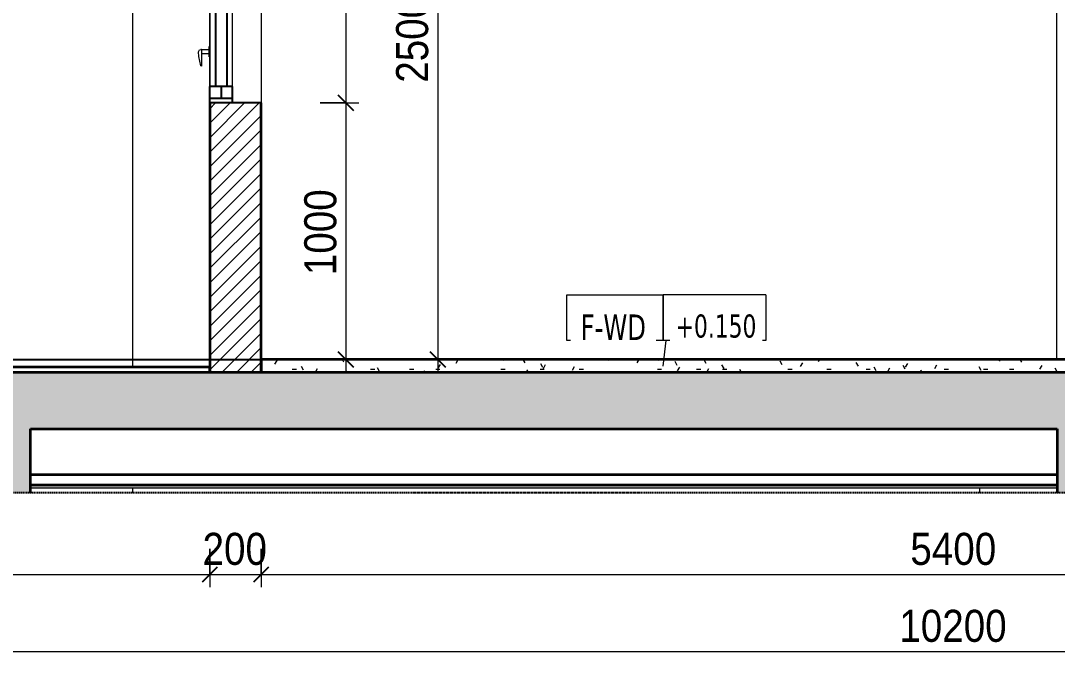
# Model space of a CAD drawing. Header units: millimetres. Extents: x 41758 to 237109, y 3795 to 78637.
# Drawn here: x 73773 to 77811, y 4412 to 6921 of the extents above; entities that cross this region are included whole.
import ezdxf

# ---------------------------------------------------------------- set-up
doc = ezdxf.new("R2010")
doc.units = ezdxf.units.MM
for name, pattern in [('Centre', [31.75, 6.35, -4.7625, 15.875, -4.7625]), ('Hidden', [7.14375, 4.7625, -2.38125]), ('IMPORT-CENTER _2_', [40.64, 25.4, -5.08, 5.08, -5.08])]:
    doc.linetypes.add(name, pattern=pattern)
for name, color, linetype, lineweight in [('0-5', 130, 'Continuous', 5), ('A-ANNO-DIMS', 211, 'Continuous', 9), ('A-ANNO-DIMS-50', 211, 'Continuous', 9), ('A-CLNG-1', 250, 'Continuous', 35), ('A-CLNG-FNSH-1', 7, 'Continuous', 18), ('A-CLNG-PATT-3', 13, 'Continuous', 18), ('A-DETL-GENF', 92, 'Continuous', 18), ('A-DETL-GENF-4', 9, 'Continuous', 18), ('A-DETL-GENF-5', 92, 'Hidden', 25), ('A-DETL-MEDM', 33, 'Continuous', 35), ('A-DOOR', 31, 'Continuous', 18), ('A-FLOR-FNSH-1', 250, 'Continuous', 35), ('A-FLOR-IDEN', 11, 'Continuous', 9), ('A-FLOR-LEVL-2', 51, 'Centre', 9), ('A-FLOR-PATT-4', 67, 'Continuous', 18), ('A-GLAZ', 151, 'Continuous', 18), ('A-GLAZ-1', 151, 'Continuous', 25), ('A-WALL-2', 250, 'Continuous', 35), ('A-WALL-PATT-2', 111, 'Continuous', 18), ('G-IMPT', 8, 'Continuous', 18), ('G-IMPT-3', 8, 'IMPORT-CENTER _2_', 18), ('M-EQPM', 50, 'Continuous', 18), ('M-EQPM-2', 50, 'Continuous', 25), ('S-COLS-6', 7, 'Continuous', 18)]:
    doc.layers.add(name, color=color, linetype=linetype, lineweight=lineweight)
doc.styles.add('Tahoma', font='tahoma.ttf', dxfattribs={"width": 0.8, "height": 100})
doc.styles.add('Tahoma_1', font='tahoma.ttf', dxfattribs={"width": 0.8, "height": 90})
doc.styles.add('UTM Avo', font='', dxfattribs={"width": 0.9, "height": 125})
doc.styles.get('UTM Avo').set_extended_font_data('UTM Avo')
doc.dimstyles.new('1_Dim_chi_tiet_2_5', dxfattribs={"dimscale": 304.8, "dimtxt": 124.912619, "dimasz": 0.19685, "dimexe": 0.164042, "dimexo": 0.0625, "dimgap": 0.016404, "dimtad": 1, "dimdec": 0, "dimrnd": 5, "dimzin": 0, "dimdsep": 46, "dimtxsty": 'UTM Avo', "dimblk1": 'OBLIQUE', "dimblk2": 'OBLIQUE', "dimsah": 1, "dimcen": 0.09, "dimdle": 0.164042, "dimazin": 0, "dimtfac": 1, "dimtdec": 4, "dimtix": 1, "dimtmove": 0, "dimatfit": 3, "dimfxl": 0.328084, "dimfxlon": 1, "dimtvp": 1, "dimtolj": 1, "dimtzin": 0, "dimarcsym": 2})

# ---------------------------------------------------------------- blocks, each defined once
blk = doc.blocks.new('NCV_TKTC_KET CAU_rvt-3-TKCS_CĂN HỘ LOẠI 6 - MẶT CẮT 2')
at = {"layer": 'S-COLS-6'}
for p, q in [((-43836.9, 5570), (-43836.9, 8550)), ((-43836.9, 5080), (-43836.9, 5100)), ((-40536.9, 5080), (-40536.9, 5100))]:
    blk.add_line(p, q, dxfattribs=at)
blk = doc.blocks.new('NCV_TKTC_TANG 2_rvt-3-TKCS_CĂN HỘ LOẠI 6 - MẶT CẮT 2')
at = {"layer": 'A-FLOR-PATT-4'}
h = blk.add_hatch(dxfattribs=at)
h.set_pattern_fill('FP_14', color=256, style=0, pattern_type=2)
h.set_pattern_definition([(0, (-40688.45, 15875), (203.2, 50.8), [16.764, -135.636, 16.764, -135.636, -812.8]), (0, (-40688.45, 15875), (203.2, 50.8), [-304.8, 16.764, -288.036, 16.764, -135.636, -355.6]), (0, (-40688.45, 15875), (203.2, 50.8), [-762, 16.764, -84.836, 16.764, -237.236]), (120, (-40612.25, 15900.4), (-145.5941, 150.57636), [16.764, -135.636, 16.764, -135.636, -812.8]), (120, (-40612.25, 15900.4), (-145.5941, 150.57636), [-304.8, 16.764, -288.036, 16.764, -135.636, -355.6]), (120, (-40612.25, 15900.4), (-145.5941, 150.57636), [-762, 16.764, -84.836, 16.764, -237.236]), (240, (-40586.85, 16002), (-57.6059, -201.37636), [16.764, -135.636, 16.764, -135.636, -812.8]), (240, (-40586.85, 16002), (-57.6059, -201.37636), [-304.8, 16.764, -288.036, 16.764, -135.636, -355.6]), (240, (-40586.85, 16002), (-57.6059, -201.37636), [-762, 16.764, -84.836, 16.764, -237.236])])
h.paths.add_polyline_path([(-41478.6, 5550), (-39436.9, 5550), (-39436.9, 5600), (-43336.9, 5600), (-43336.9, 5550), (-42218, 5550)])
at = {"layer": 'A-FLOR-FNSH-1'}
for p, q in [((-39436.9, 5600), (-43336.9, 5600)), ((-43336.9, 5600), (-43336.9, 5550)), ((-43536.9, 5570), (-45536.9, 5570)), ((-43536.9, 5550), (-43536.9, 5570))]:
    blk.add_line(p, q, dxfattribs=at)
at = {"layer": 'S-COLS-6'}
blk.add_line((-40236.9, 5600), (-40236.9, 8550), dxfattribs=at)
blk = doc.blocks.new('DEG_02-DEG_03 - DEG_02-2500x2400mm-CỬA ĐI 02 CÁNH TRƯỢT-625766-TKCS_CĂN HỘ LOẠI 6 - MẶT CẮT 2')
at = {"layer": 'A-DOOR'}
for p, q in [((-43569.9, 6808.3), (-43569.9, 6799.2)), ((-43539.9, 6807), (-43569.9, 6807)), ((-43569.9, 6799.2), (-43569.9, 6745.2)), ((-43569.9, 6793), (-43539.9, 6793)), ((-43536.9, 6820), (-43539.9, 6820)), ((-43539.9, 6800), (-43539.9, 6820)), ((-43539.9, 6780), (-43539.9, 6800)), ((-43569.9, 6743.7), (-43569.9, 6745.2)), ((-43569.9, 6745.2), (-43569.9, 6743.7)), ((-43539.9, 6780), (-43536.9, 6780))]:
    blk.add_line(p, q, dxfattribs=at)
at = {"layer": 'A-DOOR', "flags": 128}
for points in [[(-43580.9, 6799.2), (-43577, 6806.8), (-43571.4, 6808.7)], [(-43571.8, 6745.2), (-43579.9, 6781.1), (-43580.9, 6799.2)], [(-43569.9, 6808.7), (-43571.2, 6808.7), (-43571.4, 6808.7)], [(-43571.4, 6808.7), (-43570.7, 6808.7), (-43569.9, 6808.7)], [(-43569.9, 6743.7), (-43571.7, 6745), (-43571.8, 6745.2)]]:
    blk.add_lwpolyline(points, dxfattribs=at)
blk = doc.blocks.new('1_FAMILY RVT - W01-WxH 1400x1400xmm-389822-TKCS_CĂN HỘ LOẠI 6 - MẶT CẮT 2')
at = {"layer": 'A-GLAZ'}
for p, q in [((-43536.9, 6600), (-43536.9, 8000)), ((-43336.9, 8000), (-43336.9, 6600)), ((-43536.9, 7936.5), (-43536.9, 6663.5)), ((-43448, 6663.5), (-43448, 7936.5))]:
    blk.add_line(p, q, dxfattribs=at)
at = {"layer": 'A-GLAZ-1'}
for p, q in [((-43536.9, 8000), (-43336.9, 8000)), ((-43536.9, 8000), (-43536.9, 7936.5)), ((-43448, 8000), (-43448, 7936.5)), ((-43448, 7980.9), (-43536.9, 7980.9)), ((-43492.5, 7936.5), (-43492.5, 7980.9)), ((-43448, 7936.5), (-43536.9, 7936.5)), ((-43514.7, 7936.5), (-43514.7, 6663.5)), ((-43470.3, 7936.5), (-43470.3, 6663.5)), ((-43448, 6663.5), (-43536.9, 6663.5)), ((-43536.9, 6600), (-43536.9, 6663.5)), ((-43492.5, 6663.5), (-43492.5, 6619)), ((-43448, 6600), (-43448, 6663.5)), ((-43536.9, 6619), (-43448, 6619)), ((-43336.9, 6600), (-43536.9, 6600))]:
    blk.add_line(p, q, dxfattribs=at)
blk = doc.blocks.new('TKTC_XREF_251221_MB TANG 2-7 - TKTC_XREF_260130_MB TANG 2-5_dwg_$cc-4746800-TKCS_CĂN HỘ LOẠI 6 - MẶT CẮT 2')
at = {"layer": 'G-IMPT-3'}
for p, q in [((-41757.7, 5600), (-41878.8, 5600)), ((-41817.8, 5600), (-41818.7, 5600))]:
    blk.add_line(p, q, dxfattribs=at)
at = {"layer": 'M-EQPM'}
for p, q in [((-41773.3, 5600), (-41863.2, 5600)), ((-41863.2, 5600), (-41818.2, 5600)), ((-41818.6, 5600), (-41818.6, 5600)), ((-41818.2, 5600), (-41773.3, 5600))]:
    blk.add_line(p, q, dxfattribs=at)
blk = doc.blocks.new('TKTC_XREF_251221_MB TANG 2-7 - TKTC_XREF_260130_MB TANG 2-5_dwg_CUM U_DN100-V46-TKCS_CĂN HỘ LOẠI 6 - MẶT CẮT 2')
at = {"layer": 'G-IMPT'}
for p, q in [((-41874.5, 5600), (-41872.3, 5600)), ((-41873.4, 5600), (-41866.6, 5600)), ((-41873.1, 5600), (-41872.7, 5600)), ((-41763.8, 5600), (-41872.7, 5600)), ((-41872.3, 5600), (-41867.7, 5600)), ((-41872.2, 5600), (-41872.3, 5600)), ((-41872, 5600), (-41871.3, 5600)), ((-41871.3, 5600), (-41868.8, 5600)), ((-41871.3, 5600), (-41868.7, 5600)), ((-41871.3, 5600), (-41868.7, 5600)), ((-41868.8, 5600), (-41868, 5600)), ((-41867.7, 5600), (-41865.4, 5600)), ((-41867.7, 5600), (-41867.7, 5600)), ((-41770.1, 5600), (-41866.4, 5600)), ((-41773.3, 5600), (-41863.2, 5600)), ((-41771.9, 5600), (-41769.6, 5600)), ((-41770.8, 5600), (-41763.9, 5600)), ((-41769.6, 5600), (-41765.1, 5600)), ((-41769.6, 5600), (-41769.6, 5600)), ((-41769.4, 5600), (-41768.7, 5600)), ((-41768.7, 5600), (-41766.1, 5600)), ((-41768.6, 5600), (-41766.1, 5600)), ((-41768.6, 5600), (-41766.1, 5600)), ((-41766.1, 5600), (-41765.4, 5600)), ((-41765.1, 5600), (-41762.8, 5600)), ((-41765, 5600), (-41765.1, 5600)), ((-41764.2, 5600), (-41763.8, 5600))]:
    blk.add_line(p, q, dxfattribs=at)
at = {"layer": 'G-IMPT', "flags": 128}
for points in [[(-41874.5, 5600), (-41876, 5600), (-41876, 5600), (-41863.9, 5600), (-41863.9, 5600), (-41865.4, 5600)], [(-41865.4, 5600), (-41865.4, 5600), (-41874.5, 5600), (-41874.5, 5600)], [(-41872, 5600), (-41872, 5600), (-41868, 5600), (-41868, 5600)], [(-41866.8, 5600), (-41866.4, 5600), (-41863.2, 5600)], [(-41771.9, 5600), (-41773.4, 5600), (-41773.4, 5600), (-41761.2, 5600), (-41761.3, 5600), (-41762.8, 5600)], [(-41770.5, 5600), (-41770.1, 5600), (-41773.3, 5600)], [(-41762.8, 5600), (-41762.8, 5600), (-41771.9, 5600), (-41771.9, 5600)], [(-41769.4, 5600), (-41769.4, 5600), (-41765.4, 5600), (-41765.3, 5600)]]:
    blk.add_lwpolyline(points, dxfattribs=at)
blk = doc.blocks.new('TKTC_XREF_251221_MB TANG 2-7 - TKTC_XREF_260130_MB TANG 2-5_dwg_$cc-4746795-TKCS_CĂN HỘ LOẠI 6 - MẶT CẮT 2')
at = {"layer": 'G-IMPT-3'}
for p, q in [((-41982, 5600), (-42135, 5600)), ((-42058.4, 5600), (-42058.6, 5600))]:
    blk.add_line(p, q, dxfattribs=at)
at = {"layer": 'M-EQPM'}
for p, q in [((-42001.6, 5600), (-42115.3, 5600)), ((-42115.3, 5600), (-42058.5, 5600)), ((-42058.5, 5600), (-42058.5, 5600)), ((-42058.5, 5600), (-42001.6, 5600))]:
    blk.add_line(p, q, dxfattribs=at)
blk = doc.blocks.new('TKTC_XREF_251221_MB TANG 2-7 - TKTC_XREF_260130_MB TANG 2-5_dwg_CUM U_DN100-V47-TKCS_CĂN HỘ LOẠI 6 - MẶT CẮT 2')
at = {"layer": 'G-IMPT'}
for p, q in [((-42127.1, 5600), (-42130, 5600)), ((-42120, 5600), (-42128.6, 5600)), ((-42128.3, 5600), (-42128.2, 5600)), ((-42128.2, 5600), (-41990.6, 5600)), ((-42121.4, 5600), (-42127.1, 5600)), ((-42127.1, 5600), (-42127.1, 5600)), ((-42125.9, 5600), (-42126.8, 5600)), ((-42122.7, 5600), (-42125.9, 5600)), ((-42122.7, 5600), (-42125.9, 5600)), ((-42122.7, 5600), (-42125.9, 5600)), ((-42121.7, 5600), (-42122.7, 5600)), ((-42118.5, 5600), (-42121.4, 5600)), ((-42121.4, 5600), (-42121.4, 5600)), ((-42120.2, 5600), (-41998.5, 5600)), ((-42116.2, 5600), (-42002.5, 5600)), ((-41997.5, 5600), (-42000.3, 5600)), ((-41990.3, 5600), (-41998.9, 5600)), ((-41991.7, 5600), (-41997.5, 5600)), ((-41997.5, 5600), (-41997.5, 5600)), ((-41996.2, 5600), (-41997.2, 5600)), ((-41993, 5600), (-41996.2, 5600)), ((-41993, 5600), (-41996.2, 5600)), ((-41993, 5600), (-41996.2, 5600)), ((-41992.1, 5600), (-41993, 5600)), ((-41988.9, 5600), (-41991.7, 5600)), ((-41991.7, 5600), (-41991.7, 5600)), ((-41990.6, 5600), (-41990.6, 5600))]:
    blk.add_line(p, q, dxfattribs=at)
at = {"layer": 'G-IMPT', "flags": 128}
for points in [[(-42118.5, 5600), (-42116.6, 5600), (-42116.6, 5600), (-42131.9, 5600), (-42131.9, 5600), (-42130, 5600)], [(-42130, 5600), (-42130, 5600), (-42118.5, 5600), (-42118.5, 5600)], [(-42121.7, 5600), (-42121.7, 5600), (-42126.8, 5600), (-42126.8, 5600)], [(-42120.3, 5600), (-42120.2, 5600), (-42116.2, 5600)], [(-41998.6, 5600), (-41998.5, 5600), (-42002.5, 5600)], [(-41988.9, 5600), (-41986.9, 5600), (-41986.9, 5600), (-42002.3, 5600), (-42002.3, 5600), (-42000.3, 5600)], [(-42000.3, 5600), (-42000.3, 5600), (-41988.9, 5600), (-41988.9, 5600)], [(-41992, 5600), (-41992.1, 5600), (-41997.2, 5600), (-41997.2, 5600)]]:
    blk.add_lwpolyline(points, dxfattribs=at)
blk = doc.blocks.new('TKTC_XREF_251221_MB TANG 2-7 - TKTC_XREF_260130_MB TANG 2-5_dwg_$cc-V48-TKCS_CĂN HỘ LOẠI 6 - MẶT CẮT 2')
at = {"layer": 'G-IMPT-3'}
for p, q in [((-41661.5, 5600), (-41508.5, 5600)), ((-41585, 5600), (-41585.1, 5600))]:
    blk.add_line(p, q, dxfattribs=at)
at = {"layer": 'M-EQPM'}
for p, q in [((-41585, 5600), (-41641.9, 5600)), ((-41641.9, 5600), (-41528.2, 5600)), ((-41585.1, 5600), (-41585.1, 5600)), ((-41528.2, 5600), (-41585, 5600))]:
    blk.add_line(p, q, dxfattribs=at)
blk = doc.blocks.new('TKTC_XREF_251221_MB TANG 2-7 - TKTC_XREF_260130_MB TANG 2-5_dwg_$cc-4746797-TKCS_CĂN HỘ LOẠI 6 - MẶT CẮT 2')
at = {"layer": 'G-IMPT-3'}
for p, q in [((-41388.3, 5600), (-41509.4, 5600)), ((-41448.4, 5600), (-41449.3, 5600))]:
    blk.add_line(p, q, dxfattribs=at)
at = {"layer": 'M-EQPM'}
for p, q in [((-41403.9, 5600), (-41493.9, 5600)), ((-41493.9, 5600), (-41448.9, 5600)), ((-41449.2, 5600), (-41449.2, 5600)), ((-41448.9, 5600), (-41403.9, 5600))]:
    blk.add_line(p, q, dxfattribs=at)
blk = doc.blocks.new('TKTC_XREF_251221_MB TANG 2-7 - TKTC_XREF_251221_MB TANG 2-7-2039446-TKCS_CĂN HỘ LOẠI 6 - MẶT CẮT 2')
at = {"layer": 'M-EQPM'}
for p, q in [((-42135.8, 5600), (-42135.5, 5600)), ((-41385.6, 5600), (-42135.8, 5600)), ((-42135.5, 5600), (-41385.3, 5600)), ((-41385.3, 5600), (-41385.6, 5600))]:
    blk.add_line(p, q, dxfattribs=at)
at = {"layer": 'M-EQPM-2'}
blk.add_line((-46248.6, 5600), (-35296.5, 5600), dxfattribs=at)
for name, p in [('TKTC_XREF_251221_MB TANG 2-7 - TKTC_XREF_260130_MB TANG 2-5_dwg_$cc-4746795-TKCS_CĂN HỘ LOẠI 6 - MẶT CẮT 2', (0, 0)), ('TKTC_XREF_251221_MB TANG 2-7 - TKTC_XREF_260130_MB TANG 2-5_dwg_CUM U_DN100-V47-TKCS_CĂN HỘ LOẠI 6 - MẶT CẮT 2', (0, 0)), ('TKTC_XREF_251221_MB TANG 2-7 - TKTC_XREF_260130_MB TANG 2-5_dwg_$cc-4746800-TKCS_CĂN HỘ LOẠI 6 - MẶT CẮT 2', (0, 0)), ('TKTC_XREF_251221_MB TANG 2-7 - TKTC_XREF_260130_MB TANG 2-5_dwg_CUM U_DN100-V46-TKCS_CĂN HỘ LOẠI 6 - MẶT CẮT 2', (0, 0)), ('TKTC_XREF_251221_MB TANG 2-7 - TKTC_XREF_260130_MB TANG 2-5_dwg_$cc-V48-TKCS_CĂN HỘ LOẠI 6 - MẶT CẮT 2', (0, 0)), ('TKTC_XREF_251221_MB TANG 2-7 - TKTC_XREF_260130_MB TANG 2-5_dwg_CUM U_DN100-V47-TKCS_CĂN HỘ LOẠI 6 - MẶT CẮT 2', (474.3, 0)), ('TKTC_XREF_251221_MB TANG 2-7 - TKTC_XREF_260130_MB TANG 2-5_dwg_$cc-4746797-TKCS_CĂN HỘ LOẠI 6 - MẶT CẮT 2', (0, 0)), ('TKTC_XREF_251221_MB TANG 2-7 - TKTC_XREF_260130_MB TANG 2-5_dwg_CUM U_DN100-V46-TKCS_CĂN HỘ LOẠI 6 - MẶT CẮT 2', (369.4, 0))]:
    blk.add_blockref(name, p)
blk = doc.blocks.new('BORDER VIEW - BORDER VIEW-2612443-TKCS_CĂN HỘ LOẠI 6 - MẶT CẮT 2')
at = {"layer": 'A-DETL-GENF-5'}
blk.add_line((-35446.5, 5080), (-46098.6, 5080), dxfattribs=at)
blk = doc.blocks.new('DIMBLOCK76-TKCS_CĂN HỘ LOẠI 6 - MẶT CẮT 2')
at = {"layer": 'A-ANNO-DIMS-50'}
for p, q in [((75040, 8050), (75040, 6600)), ((74940, 8000), (75090, 8000)), ((75040, 8000), (74940, 8000)), ((74940, 6600), (75090, 6600)), ((75040, 6600), (74940, 6600))]:
    blk.add_line(p, q, dxfattribs=at)
at = {"layer": 'A-ANNO-DIMS-50', "lineweight": 25}
for p, q in [((75040, 8000), (75010, 8030)), ((75040, 8000), (75070, 7970)), ((75040, 6600), (75010, 6630)), ((75040, 6600), (75070, 6570))]:
    blk.add_line(p, q, dxfattribs=at)
at = {"layer": 'A-ANNO-DIMS-50', "color": 0, "insert": (74877.6, 7128.8), "char_height": 125, "width": 410.824, "attachment_point": 1, "rotation": 90, "line_spacing_factor": 1.110334, "style": 'UTM Avo'}
blk.add_mtext('1400', dxfattribs=at)
blk = doc.blocks.new('_Oblique')
at = {"color": 0, "linetype": 'ByBlock', "lineweight": -2}
blk.add_line((-0.5, -0.5), (0.5, 0.5), dxfattribs=at)
blk = doc.blocks.new('DIMBLOCK77-TKCS_CĂN HỘ LOẠI 6 - MẶT CẮT 2')
at = {"layer": 'A-ANNO-DIMS-50', "lineweight": 25}
for p, q in [((75040, 6600), (75010, 6630)), ((75040, 6600), (75070, 6570)), ((75040, 5600), (75010, 5630)), ((75040, 5600), (75070, 5570))]:
    blk.add_line(p, q, dxfattribs=at)
at = {"layer": 'A-ANNO-DIMS-50'}
for p, q in [((74940, 6600), (75090, 6600)), ((75040, 6600), (74940, 6600)), ((75040, 6600), (75040, 5550)), ((75140, 5600), (74990, 5600)), ((75040, 5600), (75140, 5600))]:
    blk.add_line(p, q, dxfattribs=at)
at = {"layer": 'A-ANNO-DIMS-50', "color": 0, "insert": (74877.6, 5928.8), "char_height": 125, "width": 410.824, "attachment_point": 1, "rotation": 90, "line_spacing_factor": 1.110334, "style": 'UTM Avo'}
blk.add_mtext('1000', dxfattribs=at)
blk = doc.blocks.new('DIMBLOCK79-TKCS_CĂN HỘ LOẠI 6 - MẶT CẮT 2')
at = {"layer": 'A-ANNO-DIMS-50'}
for p, q in [((72509.8, 4862.1), (72509.8, 4712.1)), ((72509.8, 4762.1), (72509.8, 4862.1)), ((74509.9, 4862.1), (74509.9, 4712.1)), ((74509.9, 4762.1), (74509.9, 4862.1)), ((72509.8, 4762.1), (74509.9, 4762.1))]:
    blk.add_line(p, q, dxfattribs=at)
at = {"layer": 'A-ANNO-DIMS-50', "lineweight": 25}
for p, q in [((72509.8, 4762.1), (72539.8, 4792.1)), ((74509.9, 4762.1), (74539.9, 4792.1)), ((72509.8, 4762.1), (72479.8, 4732.1)), ((74509.9, 4762.1), (74479.9, 4732.1))]:
    blk.add_line(p, q, dxfattribs=at)
at = {"layer": 'A-ANNO-DIMS-50', "color": 0, "insert": (73338.7, 4924.5), "char_height": 125, "width": 410.824, "attachment_point": 1, "line_spacing_factor": 1.110334, "style": 'UTM Avo'}
blk.add_mtext('2000', dxfattribs=at)
blk = doc.blocks.new('DIMBLOCK80-TKCS_CĂN HỘ LOẠI 6 - MẶT CẮT 2')
at = {"layer": 'A-ANNO-DIMS-50'}
for p, q in [((74509.9, 4862.1), (74509.9, 4712.1)), ((74509.9, 4762.1), (74509.9, 4862.1)), ((74709.9, 4862.1), (74709.9, 4712.1)), ((74709.9, 4762.1), (74709.9, 4862.1)), ((74509.9, 4762.1), (74709.9, 4762.1))]:
    blk.add_line(p, q, dxfattribs=at)
at = {"layer": 'A-ANNO-DIMS-50', "lineweight": 25}
for p, q in [((74509.9, 4762.1), (74539.9, 4792.1)), ((74709.9, 4762.1), (74739.9, 4792.1)), ((74509.9, 4762.1), (74479.9, 4732.1)), ((74709.9, 4762.1), (74679.9, 4732.1))]:
    blk.add_line(p, q, dxfattribs=at)
at = {"layer": 'A-ANNO-DIMS-50', "color": 0, "insert": (74481.5, 4924.5), "char_height": 125, "width": 308.118, "attachment_point": 1, "line_spacing_factor": 1.110334, "style": 'UTM Avo'}
blk.add_mtext('200', dxfattribs=at)
blk = doc.blocks.new('DIMBLOCK81-TKCS_CĂN HỘ LOẠI 6 - MẶT CẮT 2')
at = {"layer": 'A-ANNO-DIMS-50'}
for p, q in [((74709.9, 4862.1), (74709.9, 4712.1)), ((74709.9, 4762.1), (74709.9, 4862.1)), ((80109.9, 4862.1), (80109.9, 4712.1)), ((80109.9, 4762.1), (80109.9, 4862.1)), ((74709.9, 4762.1), (80109.9, 4762.1))]:
    blk.add_line(p, q, dxfattribs=at)
at = {"layer": 'A-ANNO-DIMS-50', "lineweight": 25}
for p, q in [((74709.9, 4762.1), (74739.9, 4792.1)), ((80109.9, 4762.1), (80139.9, 4792.1)), ((74709.9, 4762.1), (74679.9, 4732.1)), ((80109.9, 4762.1), (80079.9, 4732.1))]:
    blk.add_line(p, q, dxfattribs=at)
at = {"layer": 'A-ANNO-DIMS-50', "color": 0, "insert": (77238.7, 4924.5), "char_height": 125, "width": 410.824, "attachment_point": 1, "line_spacing_factor": 1.110334, "style": 'UTM Avo'}
blk.add_mtext('5400', dxfattribs=at)
blk = doc.blocks.new('DIMBLOCK85-TKCS_CĂN HỘ LOẠI 6 - MẶT CẮT 2')
at = {"layer": 'A-ANNO-DIMS-50'}
for p, q in [((72309.8, 4562.1), (72309.8, 4412.1)), ((72309.8, 4462.1), (72309.8, 4562.1)), ((82509.5, 4562.1), (82509.5, 4412.1)), ((82509.5, 4462.1), (82509.5, 4562.1)), ((72259.8, 4462.1), (82559.5, 4462.1))]:
    blk.add_line(p, q, dxfattribs=at)
at = {"layer": 'A-ANNO-DIMS-50', "lineweight": 25}
for p, q in [((72309.8, 4462.1), (72339.8, 4492.1)), ((82509.5, 4462.1), (82539.5, 4492.1)), ((72309.8, 4462.1), (72279.8, 4432.1)), ((82509.5, 4462.1), (82479.5, 4432.1))]:
    blk.add_line(p, q, dxfattribs=at)
at = {"layer": 'A-ANNO-DIMS-50', "color": 0, "insert": (77195.7, 4624.5), "char_height": 125, "width": 513.53, "attachment_point": 1, "line_spacing_factor": 1.110334, "style": 'UTM Avo'}
blk.add_mtext('10200', dxfattribs=at)
blk = doc.blocks.new('TAG SAN - TTG - TAG FFL-4075299-TKCS_CĂN HỘ LOẠI 6 - MẶT CẮT 2')
at = {"layer": 'A-FLOR-IDEN'}
for p, q in [((-42146.7, 5673.9), (-42146.7, 5852.7)), ((-42146.7, 5852.7), (-41770.7, 5852.7)), ((-41770.7, 5852.7), (-41770.7, 5673.9)), ((-41370.7, 5852.7), (-41770.7, 5852.7)), ((-41770.7, 5673.9), (-41770.7, 5852.7)), ((-41370.7, 5852.7), (-41370.7, 5673.9)), ((-41770.7, 5673.9), (-42146.7, 5673.9)), ((-41370.7, 5673.9), (-41770.7, 5673.9))]:
    blk.add_line(p, q, dxfattribs=at)
blk = doc.blocks.new('DIMBLOCK90-TKCS_CĂN HỘ LOẠI 6 - MẶT CẮT 2')
at = {"layer": 'A-ANNO-DIMS-50', "lineweight": 25}
for p, q in [((75397.8, 8100), (75367.8, 8130)), ((75397.8, 8100), (75427.8, 8070)), ((75397.8, 5600), (75367.8, 5630)), ((75397.8, 5600), (75427.8, 5570))]:
    blk.add_line(p, q, dxfattribs=at)
at = {"layer": 'A-ANNO-DIMS-50'}
for p, q in [((75497.8, 8100), (75347.8, 8100)), ((75397.8, 8100), (75397.8, 5550)), ((75397.8, 8100), (75497.8, 8100)), ((75497.8, 5600), (75347.8, 5600)), ((75397.8, 5600), (75497.8, 5600))]:
    blk.add_line(p, q, dxfattribs=at)
at = {"layer": 'A-ANNO-DIMS-50', "color": 0, "insert": (75235.4, 6678.8), "char_height": 125, "width": 410.824, "attachment_point": 1, "rotation": 90, "line_spacing_factor": 1.110334, "style": 'UTM Avo'}
blk.add_mtext('2500', dxfattribs=at)

msp = doc.modelspace()

# ---------------------------------------------------------------- hatches: boundary and pattern name
at = {"layer": 'A-CLNG-PATT-3'}
h = msp.add_hatch(dxfattribs=at)
h.set_pattern_fill('FP_16', color=256, style=0, pattern_type=2)
h.set_pattern_definition([(0, (77358.36, 15875), (406.4, 101.6), [16.764, -288.036, 16.764, -288.036, -1625.6]), (0, (77358.36, 15875), (406.4, 101.6), [-609.6, 16.764, -592.836, 16.764, -288.036, -711.2]), (0, (77358.36, 15875), (406.4, 101.6), [-1524, 16.764, -186.436, 16.764, -491.236]), (120, (77510.76, 15925.8), (-291.1882, 301.1527), [16.764, -288.036, 16.764, -288.036, -1625.6]), (120, (77510.76, 15925.8), (-291.1882, 301.1527), [-609.6, 16.764, -592.836, 16.764, -288.036, -711.2]), (120, (77510.76, 15925.8), (-291.1882, 301.1527), [-1524, 16.764, -186.436, 16.764, -491.236]), (240, (77561.56, 16129), (-115.2118, -402.7527), [16.764, -288.036, 16.764, -288.036, -1625.6]), (240, (77561.56, 16129), (-115.2118, -402.7527), [-609.6, 16.764, -592.836, 16.764, -288.036, -711.2]), (240, (77561.56, 16129), (-115.2118, -402.7527), [-1524, 16.764, -186.436, 16.764, -491.236])])
h.paths.add_polyline_path([(76937.9, 5100), (77811.2, 5100), (77811.2, 5110), (73811.5, 5110), (73811.5, 5100), (76568.2, 5100)])
h.paths.add_polyline_path([(82309.5, 5100), (82309.5, 5110), (78111.2, 5110), (78111.2, 5100), (81981.4, 5100)])
h.paths.add_polyline_path([(72364.4, 5100), (73511.5, 5100), (73511.5, 5110), (72209.9, 5110), (72209.9, 5100), (72322.6, 5100)])
at = {"layer": 'A-DETL-GENF-4'}
h = msp.add_hatch(dxfattribs=at)
h.set_pattern_fill('FP_13', color=256, style=0, pattern_type=2)
h.set_pattern_definition([(50, (77358.36, 15875), (364.368, -31.878), [38.1, -419.1]), (355, (77358.36, 15875), (-70.486, 382.113), [30.48, -335.28]), (100.451, (77388.73, 15872.34), (293.885, 350.233), [32.38, -356.18]), (46.184, (77358.36, 15976.6), (542.158, -84.086), [57.15, -628.65]), (96.636, (77403.54, 15969.6), (474.805, 494.855), [48.57, -534.27]), (351.184, (77358.36, 15976.6), (474.81, 494.85), [45.72, -502.92]), (21, (77409.16, 15951.2), (303.2285, -204.5305), [38.1, -419.1]), (326, (77409.16, 15951.2), (123.604, 368.376), [30.48, -335.28]), (71.451, (77434.43, 15934.16), (426.834, 163.843), [32.38, -356.18]), (37.5, (77358.36, 15875), (6.1766, 169.1102), [3.353, -327.863, 3.353, -337.007, -336.55]), (37.5, (77358.36, 15875), (6.1766, 169.1102), [-671.576, 3.353, -333.197]), (7.5, (77358.36, 15875), (133.639, 200.3615), [3.353, -190.703, 3.353, -320.243, -128.27]), (7.5, (77358.36, 15875), (133.639, 200.3615), [-517.652, 3.353, -124.917]), (327.5, (77245.08, 15875), (271.1818, -11.4584), [3.353, -123.647, 3.353, -392.887, -525.78]), (327.5, (77245.08, 15875), (271.1818, -11.4584), [-523.24, 3.353, -522.427]), (317.5, (77194.28, 15875), (296.2585, 50.853), [3.353, -161.747, 3.353, -259.791, -373.38]), (317.5, (77194.28, 15875), (296.2585, 50.853), [-428.244, 3.353, -370.027]), (45, (77358.36, 15875), (-125.7236, 125.7236), []), (45, (77358.36, 16065.5), (-125.7236, 125.7236), [])])
h.paths.add_polyline_path([(78077.7, 5080), (78111.2, 5080), (78111.2, 5350), (82311.5, 5350), (82311.5, 5100), (82511.5, 5100), (82511.7, 5350), (82750.3, 5350), (82750.3, 5550), (71798.2, 5550), (71798.2, 5350), (72309.8, 5350), (72309.8, 5150), (72509.8, 5150), (72509.8, 5330), (73511.5, 5330), (73511.5, 5080), (73811.5, 5080), (73811.5, 5330), (77811.2, 5330), (77811.2, 5080), (78008.5, 5080)])
h.paths.add_polyline_path([(73811.5, 8350), (73811.5, 8735), (74709.9, 8735), (74709.9, 8785), (77811.2, 8785), (77811.2, 8350), (78111.2, 8350), (78111.2, 8785), (80111.2, 8785), (80111.2, 8730), (82311.5, 8730), (82311.5, 8500), (82511.5, 8500), (82511.7, 8750), (82750.3, 8750), (82750.3, 8900), (80209.9, 8900), (80209.9, 8950), (74509.9, 8950), (74509.9, 8900), (72509.8, 8900), (72509.8, 8950), (71798.2, 8950), (71798.2, 8760), (72309.8, 8760), (72309.8, 8550), (72509.8, 8550), (72509.9, 8735), (73511.5, 8735), (73511.5, 8350), (73594.2, 8350)])
at = {"layer": 'A-WALL-PATT-2'}
h = msp.add_hatch(dxfattribs=at)
h.set_pattern_fill('FP_12', color=256, style=0, pattern_type=2)
h.set_pattern_definition([(45, (77358.363, 15875), (-28.28427, 28.28427), [])])
h.paths.add_polyline_path([(74511.7, 5550), (74709.9, 5550), (74709.9, 6600), (74509.9, 6600), (74509.9, 5550)])
h.paths.add_polyline_path([(74709.9, 8000), (74709.9, 8735), (74509.9, 8735), (74509.9, 8000)])

# ---------------------------------------------------------------- linework, layer by layer
at = {"layer": 'A-CLNG-1'}
for p, q in [((77811.2, 5150), (73811.5, 5150)), ((77811.2, 5110), (73811.5, 5110))]:
    msp.add_line(p, q, dxfattribs=at)
at = {"layer": 'A-CLNG-FNSH-1'}
msp.add_line((73811.5, 5100), (77811.2, 5100), dxfattribs=at)
at = {"layer": 'A-DETL-MEDM'}
for p, q in [((82750.3, 5550), (71798.2, 5550)), ((73811.5, 5080), (73811.5, 5330)), ((73811.5, 5330), (77811.2, 5330)), ((77811.2, 5330), (77811.2, 5080))]:
    msp.add_line(p, q, dxfattribs=at)
at = {"layer": 'A-FLOR-IDEN'}
msp.add_line((76276.1, 5574.3), (76288.1, 5673.9), dxfattribs=at)
at = {"layer": 'A-FLOR-LEVL-2'}
msp.add_line((71182.5, 5600), (83227, 5600), dxfattribs=at)
at = {"layer": 'A-WALL-2'}
for p, q in [((74509.9, 6600), (74509.9, 5550)), ((74709.9, 5550), (74709.9, 6600))]:
    msp.add_line(p, q, dxfattribs=at)

# ---------------------------------------------------------------- block references
at = {"layer": '0-5'}
for name in ['NCV_TKTC_KET CAU_rvt-3-TKCS_CĂN HỘ LOẠI 6 - MẶT CẮT 2', 'NCV_TKTC_TANG 2_rvt-3-TKCS_CĂN HỘ LOẠI 6 - MẶT CẮT 2']:
    msp.add_blockref(name, (118046.8, 0), dxfattribs=at)
at = {"layer": 'A-DETL-GENF'}
msp.add_blockref('BORDER VIEW - BORDER VIEW-2612443-TKCS_CĂN HỘ LOẠI 6 - MẶT CẮT 2', (118046.8, 0), dxfattribs=at)
at = {"layer": 'A-DOOR'}
msp.add_blockref('DEG_02-DEG_03 - DEG_02-2500x2400mm-CỬA ĐI 02 CÁNH TRƯỢT-625766-TKCS_CĂN HỘ LOẠI 6 - MẶT CẮT 2', (118046.8, 0), dxfattribs=at)
at = {"layer": 'A-FLOR-IDEN'}
msp.add_blockref('TAG SAN - TTG - TAG FFL-4075299-TKCS_CĂN HỘ LOẠI 6 - MẶT CẮT 2', (118046.8, 0), dxfattribs=at)
at = {"layer": 'A-GLAZ'}
msp.add_blockref('1_FAMILY RVT - W01-WxH 1400x1400xmm-389822-TKCS_CĂN HỘ LOẠI 6 - MẶT CẮT 2', (118046.8, 0), dxfattribs=at)
at = {"layer": 'M-EQPM'}
msp.add_blockref('TKTC_XREF_251221_MB TANG 2-7 - TKTC_XREF_251221_MB TANG 2-7-2039446-TKCS_CĂN HỘ LOẠI 6 - MẶT CẮT 2', (118046.8, 0), dxfattribs=at)

# ---------------------------------------------------------------- dimensions: what is measured, and where the dimension line sits
at = {"layer": 'A-ANNO-DIMS'}
for base, p1, p2, override, picture, middle in [((75397.8, 5600), (75497.8, 8100), (75497.8, 5600), {"dimpost": '<>', "dimfxl": 2500}, 'DIMBLOCK90-TKCS_CĂN HỘ LOẠI 6 - MẶT CẮT 2', (75328.1, 6850)), ((75040, 6600), (74940, 8000), (74940, 6600), {"dimpost": '<>', "dimfxl": 1400}, 'DIMBLOCK76-TKCS_CĂN HỘ LOẠI 6 - MẶT CẮT 2', (74970.3, 7300)), ((75040, 5600), (74940, 6600), (75140, 5600), {"dimpost": '<>', "dimfxl": 1019.803903}, 'DIMBLOCK77-TKCS_CĂN HỘ LOẠI 6 - MẶT CẮT 2', (74970.3, 6100))]:
    dim = msp.add_linear_dim(base=base, p1=p1, p2=p2, angle=90, dimstyle='1_Dim_chi_tiet_2_5', override=override, dxfattribs=at)
    dim.commit()
    dim.dimension.update_dxf_attribs({"geometry": picture, "text_midpoint": middle})
for base, p1, p2, override, picture, middle in [((74509.9, 4762.1), (72509.8, 4862.1), (74509.9, 4862.1), {"dimpost": '<>', "dimfxl": 2000.050696}, 'DIMBLOCK79-TKCS_CĂN HỘ LOẠI 6 - MẶT CẮT 2', (73509.9, 4831.8)), ((74709.9, 4762.1), (74509.9, 4862.1), (74709.9, 4862.1), {"dimpost": '<>', "dimfxl": 200}, 'DIMBLOCK80-TKCS_CĂN HỘ LOẠI 6 - MẶT CẮT 2', (74609.9, 4831.8)), ((80109.9, 4762.1), (74709.9, 4862.1), (80109.9, 4862.1), {"dimpost": '<>', "dimfxl": 5400}, 'DIMBLOCK81-TKCS_CĂN HỘ LOẠI 6 - MẶT CẮT 2', (77409.9, 4831.8)), ((82509.5, 4462.1), (72309.8, 4562.1), (82509.5, 4562.1), {"dimpost": '<>', "dimfxl": 10199.623874}, 'DIMBLOCK85-TKCS_CĂN HỘ LOẠI 6 - MẶT CẮT 2', (77409.6, 4531.8))]:
    dim = msp.add_linear_dim(base=base, p1=p1, p2=p2, dimstyle='1_Dim_chi_tiet_2_5', override=override, dxfattribs=at)
    dim.commit()
    dim.dimension.update_dxf_attribs({"geometry": picture, "text_midpoint": middle})

# ---------------------------------------------------------------- next in the draw order: texts
at = {"layer": 'A-FLOR-IDEN', "attachment_point": 5, "line_spacing_factor": 0.996129, "bg_fill": 3, "box_fill_scale": 1.25, "bg_fill_color": 256, "bg_fill_true_color": 13158600, "bg_fill_transparency": 0}
for s, insert, char_height, width, style in [('\\pt4,8,12,16,20,24,28,32,36,40,44,48,52,56,60,64,68,72,76,80,84,88,92,96,100,104,108,112,116,120,124,128;F-WD', (76081.7, 5725.7), 100, 283.2, 'Tahoma'), ('\\pt3.9996,8.0001,11.9997,16.0002,19.9998,24.0003,27.9999,32.0004,36,39.9996,44.0001,47.9997,52.0002,55.9998,60.0003,63.9999,68.0004,72,75.9996,80.0001,83.9997,88.0002,91.9998,96.0003,99.9999,104.0004,108,111.9996,116.0001,119.9997,124.0002,127.9998;+0.150', (76481.9, 5729.7), 90, 314.8, 'Tahoma_1')]:
    msp.add_mtext(s, dxfattribs=dict(at, insert=insert, char_height=char_height, width=width, style=style))

doc.saveas('drawing.dxf')
